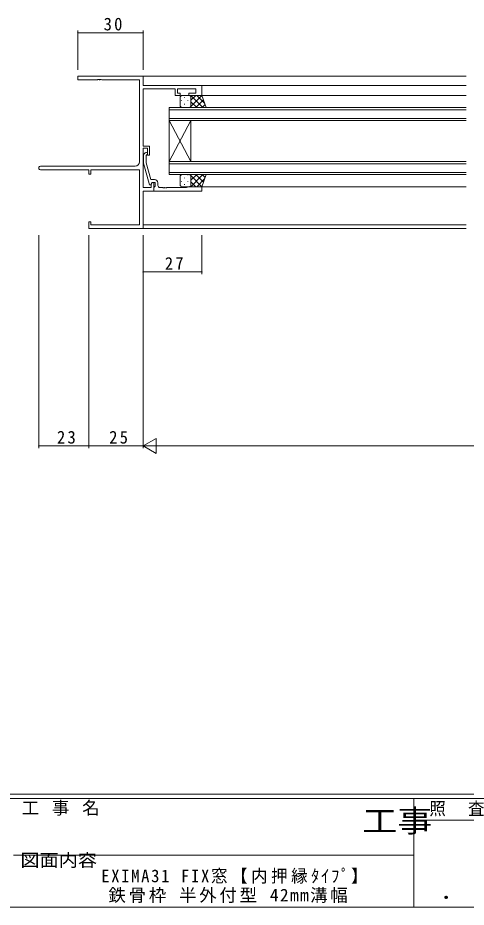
# Model space of a CAD drawing. Units: millimetres, scale not verified. Extents: x -841 to 292, y -594 to 212.
# Drawn here: x -283 to -76.9, y -594 to -185 of the extents above; entities that cross this region are included whole.
import ezdxf
from ezdxf.enums import TextEntityAlignment as Align

# ---------------------------------------------------------------- set-up
doc = ezdxf.new("R2010")
doc.units = ezdxf.units.MM
doc.header["$LTSCALE"] = 2
for name, color, linetype, lineweight in [('0-1_YKK_ZWAK', 7, 'Continuous', 9), ('0-3_YKK_11', 7, 'Continuous', 9), ('0-4_YKK_12', 2, 'Continuous', 9), ('0-5_YKK_D', 6, 'Continuous', 9), ('0-6_YKK_13', 4, 'Continuous', 9)]:
    doc.layers.add(name, color=color, linetype=linetype, lineweight=lineweight)
doc.layers.add('0-2_USER1', color=7, linetype='Continuous')
doc.styles.add('ＭＳ ゴシック', font='')
doc.styles.get('ＭＳ ゴシック').set_extended_font_data('MS Gothic')

msp = doc.modelspace()

# ---------------------------------------------------------------- linework, layer by layer
at = {"layer": '0-1_YKK_ZWAK'}
for p, q in [((263, -542), (-837, -542)), ((209, -544), (-837, -544)), ((-101, -544), (-101, -594)), ((-3.594, -553.999), (-101, -553.999)), ((-285, -569.999), (-101, -569.999)), ((-837, -594), (209, -594))]:
    msp.add_line(p, q, dxfattribs=at)
at = {"layer": '0-3_YKK_11'}
for p, q in [((-255.421, -213.526), (-255.421, -211.896)), ((-255.421, -211.896), (-225.421, -211.896)), ((-225.421, -211.896), (-225.421, -216.096)), ((-246.38, -213.526), (-255.421, -213.526)), ((-246.196, -213.406), (-246.38, -213.526)), ((-245.646, -213.406), (-246.196, -213.406)), ((-245.463, -213.526), (-245.646, -213.406)), ((-245.38, -213.526), (-245.463, -213.526)), ((-245.196, -213.406), (-245.38, -213.526)), ((-244.646, -213.406), (-245.196, -213.406)), ((-244.463, -213.526), (-244.646, -213.406)), ((-227.051, -213.526), (-244.463, -213.526)), ((-227.051, -251.266), (-227.051, -213.526)), ((-225.421, -216.096), (-198.421, -216.096)), ((-198.421, -216.096), (-198.421, -220.696)), ((-225.421, -243.996), (-225.421, -217.726)), ((-210.621, -217.726), (-225.421, -217.726)), ((-210.621, -220.696), (-210.621, -217.726)), ((-208.421, -220.696), (-210.621, -220.696)), ((-209.621, -217.726), (-209.621, -219.696)), ((-201.121, -217.726), (-209.621, -217.726)), ((-209.621, -219.696), (-208.421, -219.696)), ((-208.421, -219.696), (-208.421, -220.696)), ((-204.421, -219.696), (-201.121, -219.696)), ((-204.421, -220.696), (-204.421, -219.696)), ((-198.421, -220.696), (-204.421, -220.696)), ((-201.121, -219.696), (-201.121, -217.726)), ((-222.421, -243.996), (-225.421, -243.996)), ((-225.421, -244.996), (-223.421, -244.996)), ((-225.421, -263.066), (-225.421, -244.996)), ((-223.421, -244.996), (-223.421, -248.196)), ((-222.421, -248.196), (-222.421, -243.996)), ((-225.221, -247.848), (-224.446, -247.072)), ((-225.221, -251.793), (-225.221, -247.848)), ((-223.597, -247.92), (-224.021, -248.345)), ((-224.021, -248.345), (-224.021, -251.635)), ((-223.421, -248.196), (-222.421, -248.196)), ((-272.606, -253.266), (-229.051, -253.266)), ((-222.514, -261.896), (-225.221, -251.793)), ((-224.021, -251.635), (-221.942, -259.396)), ((-250.421, -254.896), (-272.606, -254.896)), ((-250.421, -256.896), (-250.421, -254.896)), ((-249.521, -256.896), (-250.421, -256.896)), ((-249.521, -254.896), (-249.521, -256.896)), ((-227.051, -254.896), (-249.521, -254.896)), ((-227.051, -280.266), (-227.051, -254.896)), ((-221.942, -259.396), (-220.121, -259.396)), ((-221.221, -260.696), (-221.914, -261.896)), ((-221.221, -260.696), (-221.721, -261.562)), ((-221.721, -261.562), (-221.721, -263.066)), ((-219.921, -260.696), (-221.221, -260.696)), ((-220.421, -260.696), (-221.221, -260.696)), ((-220.421, -264.696), (-220.421, -260.696)), ((-219.921, -262.496), (-219.921, -260.696)), ((-218.621, -260.896), (-218.621, -262.066)), ((-221.721, -263.066), (-225.421, -263.066)), ((-225.421, -264.696), (-220.421, -264.696)), ((-225.421, -281.896), (-225.421, -264.696)), ((-221.914, -261.896), (-222.514, -261.896)), ((-220.421, -262.996), (-220.121, -262.696)), ((-220.421, -264.696), (-220.421, -262.996)), ((-198.421, -264.696), (-220.421, -264.696)), ((-220.121, -262.696), (-219.921, -262.496)), ((-217.621, -263.066), (-216.379, -263.066)), ((-216.379, -263.066), (-216.196, -263.186)), ((-216.196, -263.186), (-215.646, -263.186)), ((-215.646, -263.186), (-215.463, -263.066)), ((-215.463, -263.066), (-215.379, -263.066)), ((-215.379, -263.066), (-215.196, -263.186)), ((-215.196, -263.186), (-214.646, -263.186)), ((-214.646, -263.186), (-214.463, -263.066)), ((-214.463, -263.066), (-205.438, -263.066)), ((-205.438, -263.066), (-204.421, -262.696)), ((-204.421, -262.696), (-198.421, -262.696)), ((-198.421, -262.696), (-198.421, -264.696)), ((-250.421, -278.896), (-249.521, -278.896)), ((-250.421, -281.896), (-250.421, -278.896)), ((-225.421, -281.896), (-250.421, -281.896)), ((-249.521, -278.896), (-249.521, -280.266)), ((-249.521, -280.266), (-227.051, -280.266))]:
    msp.add_line(p, q, dxfattribs=at)
for centre, radius, start, end in [((-224.021, -247.496), 0.6, 314.99998, 135), ((-272.606, -254.081), 0.815, 89.99998, 270), ((-229.051, -251.266), 2, 270, 359.99998), ((-220.121, -260.896), 1.5, 0, 89.99998), ((-217.621, -262.066), 1, 180, 269.99998)]:
    msp.add_arc(centre, radius, start, end, dxfattribs=at)
at = {"layer": '0-4_YKK_12'}
for p, q in [((-76.921, -211.896), (-225.721, -211.896)), ((-76.921, -216.096), (-198.721, -216.096)), ((-76.921, -220.696), (-198.921, -220.696)), ((-213.421, -226.296), (-213.421, -232.296)), ((-76.921, -226.296), (-213.421, -226.296)), ((-213.421, -227.296), (-76.921, -227.296)), ((-76.921, -231.296), (-213.421, -231.296)), ((-213.421, -232.296), (-203.421, -251.096)), ((-213.421, -251.096), (-203.421, -232.296)), ((-213.421, -251.096), (-213.421, -232.296)), ((-213.421, -232.296), (-76.921, -232.296)), ((-203.421, -251.096), (-203.421, -232.296)), ((-213.421, -251.096), (-213.421, -257.096)), ((-76.921, -251.096), (-213.421, -251.096)), ((-213.421, -252.096), (-76.921, -252.096)), ((-76.921, -256.096), (-213.421, -256.096)), ((-213.421, -257.096), (-76.921, -257.096)), ((-76.921, -262.696), (-198.721, -262.696)), ((-76.921, -281.896), (-225.721, -281.896)), ((-76.921, -280.266), (-225.421, -280.266))]:
    msp.add_line(p, q, dxfattribs=at)
at = {"layer": '0-5_YKK_D'}
for p, q in [((-255.421, -208.896), (-255.421, -190.896)), ((-255.421, -191.896), (-225.421, -191.896)), ((-225.421, -208.896), (-225.421, -190.896)), ((-273.421, -284.896), (-273.421, -382.896)), ((-250.421, -284.896), (-250.421, -382.896)), ((-250.421, -284.896), (-250.421, -382.896)), ((-225.421, -284.896), (-225.421, -382.896)), ((-225.421, -284.896), (-225.421, -382.896)), ((-225.421, -284.896), (-225.421, -302.896)), ((-198.421, -284.896), (-198.421, -302.896)), ((-225.421, -301.896), (-198.421, -301.896)), ((-225.421, -381.896), (-219.359, -378.396)), ((-219.359, -385.396), (-219.359, -378.396)), ((-250.421, -381.896), (-273.421, -381.896)), ((-225.421, -381.896), (-250.421, -381.896)), ((-225.421, -381.896), (-213.297, -381.896)), ((-225.421, -381.896), (-219.359, -385.396)), ((-218.421, -381.896), (67.579, -381.896))]:
    msp.add_line(p, q, dxfattribs=at)
for centre, start, end in [((-255.421, -191.896), 0, 180), ((-255.421, -191.896), 180, 0), ((-225.421, -191.896), 0, 180), ((-225.421, -191.896), 180, 0), ((-225.421, -301.896), 0, 180), ((-225.421, -301.896), 180, 0), ((-198.421, -301.896), 0, 180), ((-198.421, -301.896), 180, 0), ((-273.421, -381.896), 0, 180), ((-273.421, -381.896), 180, 0), ((-250.421, -381.896), 0, 180), ((-250.421, -381.896), 0, 180), ((-250.421, -381.896), 180, 0), ((-250.421, -381.896), 180, 0)]:
    msp.add_arc(centre, 0.106, start, end, dxfattribs=at)
at = {"layer": '0-6_YKK_13'}
for p, q in [((-207.421, -220.696), (-204.421, -220.696)), ((-198.421, -220.696), (-204.421, -220.696)), ((-204.108, -220.746), (-204.058, -220.696)), ((-204.001, -226.296), (-198.416, -220.711)), ((-203.553, -220.696), (-197.953, -226.296)), ((-203.421, -222.888), (-201.229, -220.696)), ((-200.725, -220.696), (-197.142, -224.279)), ((-196.421, -226.296), (-198.421, -220.696)), ((-208.421, -225.296), (-208.421, -221.696)), ((-207.756, -223.031), (-207.756, -223.231)), ((-206.341, -221.616), (-206.341, -221.816)), ((-206.341, -224.646), (-206.341, -224.846)), ((-204.926, -223.031), (-204.926, -223.231)), ((-203.511, -221.616), (-203.511, -221.816)), ((-203.511, -224.646), (-203.511, -224.846)), ((-203.421, -221.696), (-203.421, -225.296)), ((-203.421, -221.696), (-203.421, -225.296)), ((-203.421, -223.656), (-200.781, -226.296)), ((-201.173, -226.296), (-197.672, -222.795)), ((-198.344, -226.296), (-196.927, -224.879)), ((-207.756, -226.061), (-207.756, -226.238)), ((-204.421, -226.296), (-207.421, -226.296)), ((-204.926, -226.061), (-204.926, -226.261)), ((-204.421, -226.296), (-196.421, -226.296)), ((-203.815, -226.091), (-203.61, -226.296)), ((-207.756, -257.331), (-207.756, -257.154)), ((-204.421, -257.096), (-207.421, -257.096)), ((-204.926, -257.331), (-204.926, -257.131)), ((-204.421, -257.096), (-196.421, -257.096)), ((-204.001, -257.096), (-198.416, -262.681)), ((-203.815, -257.301), (-203.61, -257.096)), ((-203.553, -262.696), (-197.953, -257.096)), ((-203.421, -259.736), (-200.781, -257.096)), ((-201.173, -257.096), (-197.672, -260.597)), ((-196.421, -257.096), (-198.421, -262.696)), ((-198.344, -257.096), (-196.927, -258.513)), ((-208.421, -258.096), (-208.421, -261.696)), ((-207.756, -260.361), (-207.756, -260.161)), ((-206.341, -258.746), (-206.341, -258.546)), ((-206.341, -261.776), (-206.341, -261.576)), ((-204.926, -260.361), (-204.926, -260.161)), ((-203.511, -258.746), (-203.511, -258.546)), ((-203.511, -261.776), (-203.511, -261.576)), ((-203.421, -261.696), (-203.421, -258.096)), ((-203.421, -261.696), (-203.421, -258.096)), ((-203.421, -260.504), (-201.229, -262.696)), ((-200.725, -262.696), (-197.142, -259.113)), ((-207.421, -262.696), (-204.421, -262.696)), ((-198.421, -262.696), (-204.421, -262.696)), ((-204.108, -262.646), (-204.058, -262.696))]:
    msp.add_line(p, q, dxfattribs=at)
for centre, start, end in [((-207.421, -221.696), 89.99989, 179.99989), ((-204.421, -221.696), 359.99989, 89.99989), ((-204.421, -221.696), 359.99989, 89.99989), ((-207.421, -225.296), 179.99989, 269.99989), ((-204.421, -225.296), 269.99989, 359.99989), ((-204.421, -225.296), 269.99989, 359.99989), ((-207.421, -258.096), 90.00009, 180.00009), ((-204.421, -258.096), 0.00009, 90.00009), ((-204.421, -258.096), 0.00009, 90.00009), ((-207.421, -261.696), 180.00009, 270.00009), ((-204.421, -261.696), 270.00009, 0.00009), ((-204.421, -261.696), 270.00009, 0.00009)]:
    msp.add_arc(centre, 1, start, end, dxfattribs=at)

# ---------------------------------------------------------------- texts
at = {"layer": '0-1_YKK_ZWAK', "color": 2, "style": 'ＭＳ ゴシック', "width": 1.15}
msp.add_text('工事', height=10.26, dxfattribs=at).set_placement((-124.669, -562.509), align=Align.BOTTOM_LEFT)
at = {"layer": '0-1_YKK_ZWAK', "style": 'ＭＳ ゴシック', "width": 1.1}
msp.add_text('図面内容', height=5.865, dxfattribs=at).set_placement((-281.832, -577.069), align=Align.BOTTOM_LEFT)
at = {"layer": '0-1_YKK_ZWAK', "color": 3, "style": 'ＭＳ ゴシック', "width": 1.15}
msp.add_text(' ． ．', height=7.331, dxfattribs=at).set_placement((-94.636, -592.494), align=Align.BOTTOM_LEFT)
at = {"layer": '0-1_YKK_ZWAK', "char_height": 5.865, "attachment_point": 7, "style": 'ＭＳ ゴシック'}
for s, insert in [('\\T1.16;工\\~事\\~名', (-281.268, -551.904)), ('\\T1.17;\\W0.95;照\\~\\~査', (-93.873, -552.257))]:
    msp.add_mtext(s, dxfattribs=dict(at, insert=insert))
at = {"layer": '0-2_USER1', "char_height": 5.865, "attachment_point": 7, "style": 'ＭＳ ゴシック'}
for s, insert in [('\\T1.21;\\W0.95;EXIMA31\\~FIX窓【内押縁ﾀｲﾌﾟ】', (-244.661, -583.213)), ('\\T1.16;鉄骨枠\\~半外付型\\~42mm溝幅', (-241.376, -592.035))]:
    msp.add_mtext(s, dxfattribs=dict(at, insert=insert))
at = {"layer": '0-5_YKK_D', "color": 7, "char_height": 5.865, "attachment_point": 7, "style": 'ＭＳ ゴシック'}
for s, insert in [('\\T1.27;\\W0.95;30', (-243.552, -190.896)), ('\\T1.27;\\W0.95;27', (-215.441, -300.896)), ('\\T1.27;\\W0.95;23', (-265.003, -380.896)), ('\\T1.27;\\W0.95;25', (-241.003, -380.896))]:
    msp.add_mtext(s, dxfattribs=dict(at, insert=insert))

doc.saveas('drawing.dxf')
